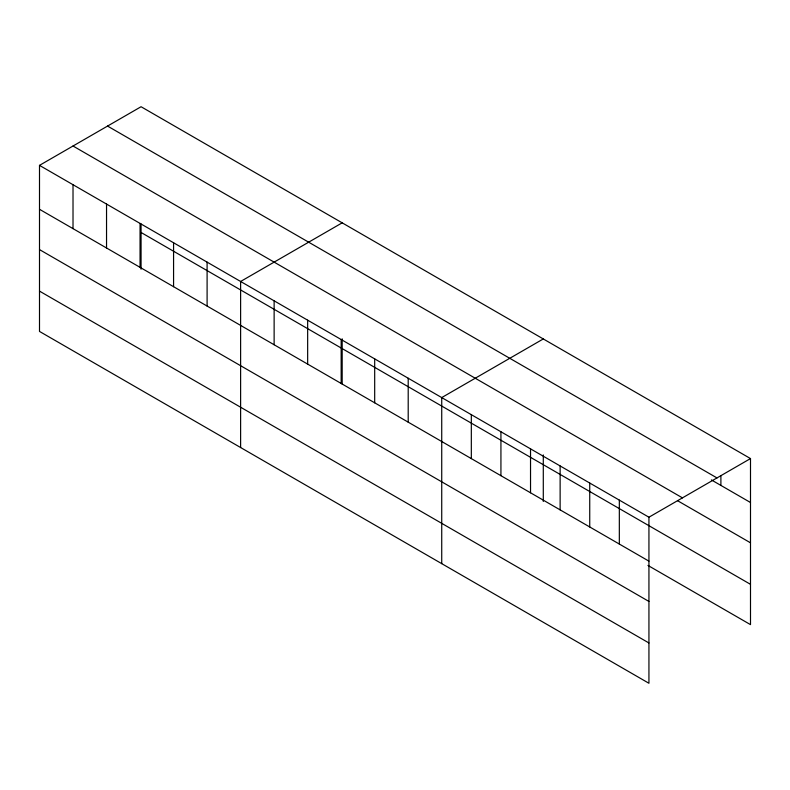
<?xml version="1.0" encoding="UTF-8"?>
<svg xmlns="http://www.w3.org/2000/svg" width="790" height="790" viewBox="0 0 790 790"><rect width="100%" height="100%" fill="white"/><g stroke="black" fill="none" stroke-linecap="round" stroke-linejoin="round"><path stroke-width="1.19" d="M39.5 165.367L648.936 517.213L648.936 683.271L39.5 331.425L39.5 165.367L141.064 106.729L750.5 458.575L750.5 624.633L647.958 565.433M342.179 222.839L240.614 281.477L240.614 447.535M543.293 338.95L441.728 397.587L441.728 563.645M648.936 517.213L750.5 458.575M107.549 126.074L716.984 477.93M711.385 479.925L750.5 502.509M73.016 146.012L682.451 497.868M677.553 500.692L750.5 542.809M141.064 232.477L750.5 584.333M39.5 209.291L648.936 561.147M39.5 249.601L648.936 601.447M39.5 291.115L648.936 642.971M720.895 475.659L720.895 485.416M619.33 500.129L619.33 544.053M589.735 483.036L589.735 526.97M560.13 465.952L560.13 509.876M543.293 454.931L543.293 501.453M530.534 448.858L530.534 492.792M500.929 431.765L500.929 475.699M471.324 414.681L471.324 458.605M408.203 378.232L408.203 422.166M374.687 358.887L374.687 402.811M342.179 338.821L342.179 384.157M341.171 339.532L341.171 383.466M307.656 320.177L307.656 364.111M274.13 300.832L274.13 344.756M207.099 262.122L207.099 306.056M173.573 242.767L173.573 286.701M141.064 223.935L141.064 269.222M140.057 223.422L140.057 267.346M106.541 204.067L106.541 248.001M73.016 184.712L73.016 228.646"/></g></svg>
